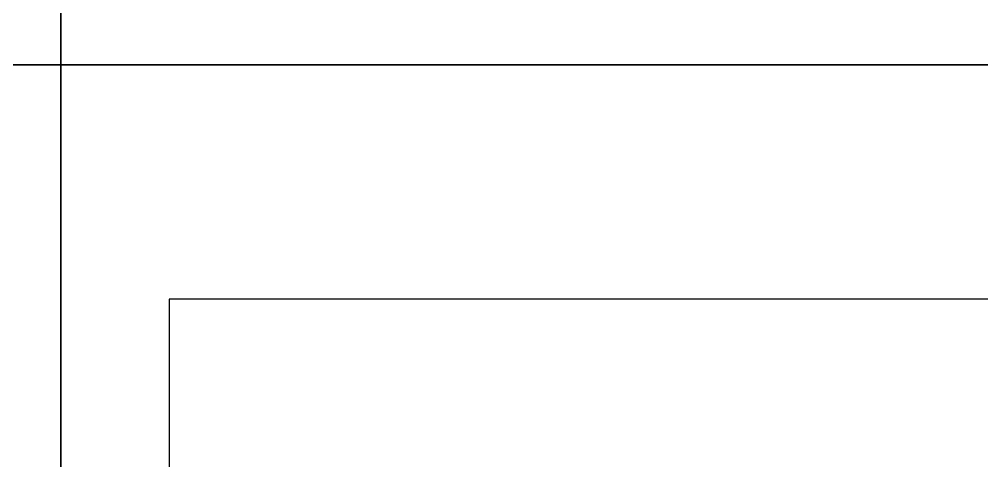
# Model space of a CAD drawing. Header units: millimetres. Extents: x 1974 to 2099, y 1386 to 1555.
# Drawn here: x 2069.255 to 2073.356, y 1489.92 to 1491.803 of the extents above; entities that cross this region are included whole.
import ezdxf

# ---------------------------------------------------------------- set-up
doc = ezdxf.new("R2010")
doc.units = ezdxf.units.MM
doc.layers.add('MARGEM', color=1, linetype='Continuous')
doc.layers.add('TIMBRE', color=7, linetype='Continuous')

msp = doc.modelspace()

# ---------------------------------------------------------------- linework, layer by layer
at = {"layer": 'MARGEM', "color": 7}
for points in [[(2039.7316, 1491.6093), (2069.4316, 1491.6093), (2069.4316, 1512.6343), (2039.7316, 1512.6343)], [(2069.4316, 1491.6093), (2099.1316, 1491.6093), (2099.1316, 1512.6343), (2069.4316, 1512.6343)], [(2039.7316, 1470.5843), (2069.4316, 1470.5843), (2069.4316, 1491.6093), (2039.7316, 1491.6093)], [(2069.4316, 1470.5843), (2099.1316, 1470.5843), (2099.1316, 1491.6093), (2069.4316, 1491.6093)]]:
    msp.add_lwpolyline(points, close=True, dxfattribs=at)
at = {"layer": 'TIMBRE', "color": 12}
msp.add_line((2098.7779, 1490.6093), (2069.8934, 1490.6093), dxfattribs=at)
msp.add_lwpolyline([(2069.8934, 1470.9723), (2098.7779, 1470.9723), (2098.7779, 1490.6093), (2069.8934, 1490.6093)], close=True, dxfattribs=at)

doc.saveas('drawing.dxf')
